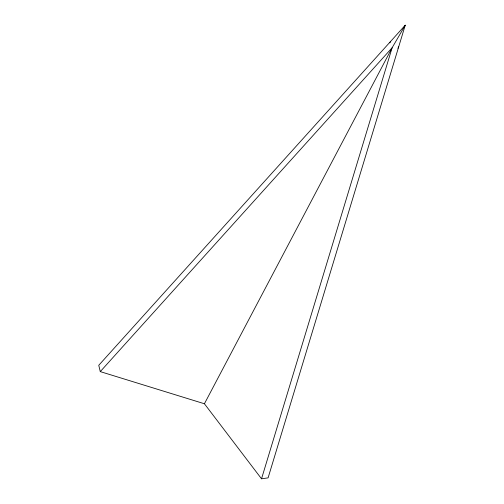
<?xml version="1.0" encoding="UTF-8"?>
<svg xmlns="http://www.w3.org/2000/svg" width="504" height="504" viewBox="0 0 504 504"><rect width="100%" height="100%" fill="white"/><g stroke="black" fill="none" stroke-linecap="round" stroke-linejoin="round"><path stroke-width="0.76" d="M261.526 478.8L392.112 47.773L405.241 25.2L268.096 477.861L261.526 478.8L204.422 403.761L100.277 371.612L98.759 365.293L405.241 25.2L404.139 27.292M389.857 42.846L390.594 41.454M204.422 403.761L392.112 47.773L100.277 371.612M397.952 48.227L398.689 46.834"/></g></svg>
